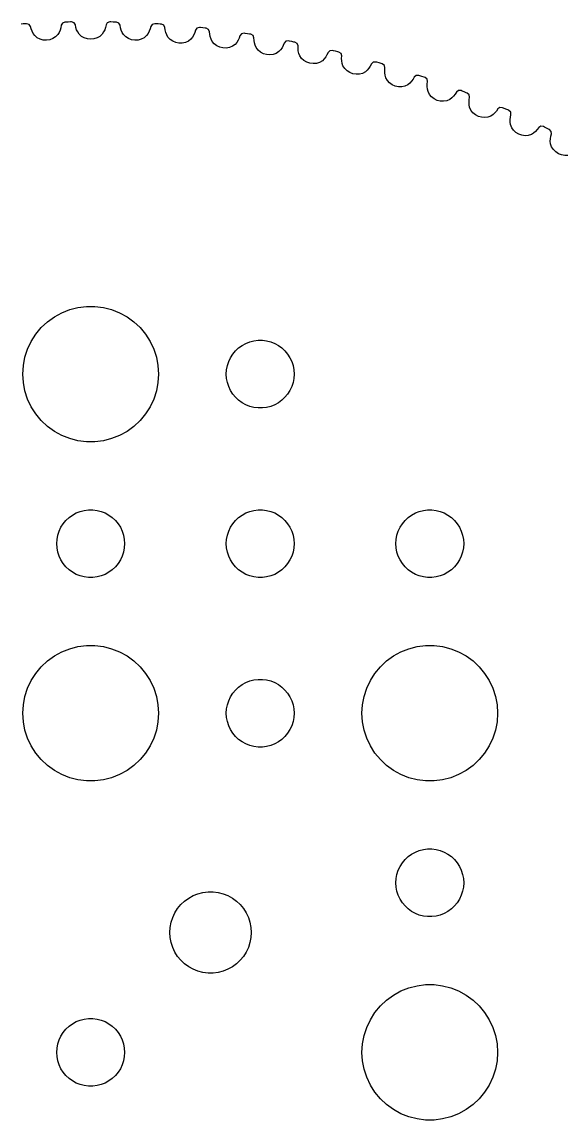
# Model space of a CAD drawing. Header units: metres. Extents: x -45.6 to 45.6, y -45.6 to 45.6.
# Drawn here: x -3.04 to 20.98, y -2.99 to 45.57 of the extents above; entities that cross this region are included whole.
import ezdxf

# ---------------------------------------------------------------- set-up
doc = ezdxf.new("R2010")
doc.units = ezdxf.units.M

msp = doc.modelspace()

# ---------------------------------------------------------------- linework, layer by layer
for p, q in [((-2.98123, 45.485), (-3.08046, 45.4784)), ((-2.882, 45.4914), (-2.98123, 45.485)), ((-2.83424, 45.4944), (-2.882, 45.4914)), ((-2.72021, 45.4621), (-2.83424, 45.4944)), ((-2.65999, 45.3714), (-2.72021, 45.4621)), ((-2.63292, 45.2646), (-2.65999, 45.3714)), ((-2.59277, 45.1616), (-2.63292, 45.2646)), ((-1.35301, 45.2157), (-1.39676, 45.113)), ((-1.32211, 45.3218), (-1.35301, 45.2157)), ((-1.3045, 45.4306), (-1.32211, 45.3218)), ((-1.25227, 45.5262), (-1.3045, 45.4306)), ((-1.14163, 45.5683), (-1.25227, 45.5262)), ((-1.0938, 45.5695), (-1.14163, 45.5683)), ((-0.99437, 45.5718), (-1.0938, 45.5695)), ((-0.894943, 45.5738), (-0.99437, 45.5718)), ((-0.847107, 45.5747), (-0.894943, 45.5738)), ((-0.734589, 45.5375), (-0.847107, 45.5747)), ((-0.678375, 45.4442), (-0.734589, 45.5375)), ((-0.655991, 45.3363), (-0.678375, 45.4442)), ((-0.620392, 45.2317), (-0.655991, 45.3363)), ((-0.572189, 45.131), (-0.620392, 45.2317)), ((0.620544, 45.2317), (0.572357, 45.131)), ((0.656052, 45.3363), (0.620544, 45.2317)), ((0.678375, 45.4442), (0.656052, 45.3363)), ((0.734741, 45.5375), (0.678375, 45.4442)), ((0.847107, 45.5747), (0.734741, 45.5375)), ((0.894943, 45.5738), (0.847107, 45.5747)), ((0.99437, 45.5718), (0.894943, 45.5738)), ((1.0938, 45.5695), (0.99437, 45.5718)), ((1.14163, 45.5683), (1.0938, 45.5695)), ((1.25241, 45.5262), (1.14163, 45.5683)), ((1.3045, 45.4306), (1.25241, 45.5262)), ((1.32216, 45.3218), (1.3045, 45.4306)), ((1.35316, 45.2157), (1.32216, 45.3218)), ((1.39693, 45.113), (1.35316, 45.2157)), ((2.63297, 45.2646), (2.59293, 45.1616)), ((2.65999, 45.3714), (2.63297, 45.2646)), ((2.72035, 45.4621), (2.65999, 45.3714)), ((2.83424, 45.4944), (2.72035, 45.4621)), ((2.882, 45.4914), (2.83424, 45.4944)), ((2.98123, 45.485), (2.882, 45.4914)), ((3.08046, 45.4784), (2.98123, 45.485)), ((3.1282, 45.4751), (3.08046, 45.4784)), ((3.23705, 45.4283), (3.1282, 45.4751)), ((3.28491, 45.3304), (3.23705, 45.4283)), ((3.29781, 45.221), (3.28491, 45.3304)), ((3.32416, 45.1136), (3.29781, 45.221)), ((4.63652, 45.2122), (4.60487, 45.1066)), ((4.70079, 45.3002), (4.63652, 45.2122)), ((4.81598, 45.3275), (4.70079, 45.3002)), ((4.86357, 45.3224), (4.81598, 45.3275)), ((4.96243, 45.3117), (4.86357, 45.3224)), ((5.06128, 45.3008), (4.96243, 45.3117)), ((5.10883, 45.2954), (5.06128, 45.3008)), ((5.21552, 45.2438), (5.10883, 45.2954)), ((5.25906, 45.144), (5.21552, 45.2438)), ((-2.54022, 45.0631), (-2.59277, 45.1616)), ((-2.47591, 44.9698), (-2.54022, 45.0631)), ((-2.36594, 44.8773), (-2.47591, 44.9698)), ((-2.23846, 44.8125), (-2.36594, 44.8773)), ((-2.09938, 44.7758), (-2.23846, 44.8125)), ((-1.95459, 44.7676), (-2.09938, 44.7758)), ((-1.81107, 44.7883), (-1.95459, 44.7676)), ((-1.6757, 44.8371), (-1.81107, 44.7883)), ((-1.55437, 44.9128), (-1.6757, 44.8371)), ((-1.45288, 45.0145), (-1.55437, 44.9128)), ((-1.39676, 45.113), (-1.45288, 45.0145)), ((-0.511993, 45.035), (-0.572189, 45.131)), ((-0.406158, 44.9378), (-0.511993, 45.035)), ((-0.281647, 44.8675), (-0.406158, 44.9378)), ((-0.144287, 44.8247), (-0.281647, 44.8675)), ((0, 44.8103), (-0.144287, 44.8247)), ((0.144287, 44.8247), (0, 44.8103)), ((0.281647, 44.8675), (0.144287, 44.8247)), ((0.406158, 44.9378), (0.281647, 44.8675)), ((0.511993, 45.035), (0.406158, 44.9378)), ((0.572357, 45.131), (0.511993, 45.035)), ((1.45288, 45.0145), (1.39693, 45.113)), ((1.55437, 44.9128), (1.45288, 45.0145)), ((1.6757, 44.8371), (1.55437, 44.9128)), ((1.81107, 44.7883), (1.6757, 44.8371)), ((1.95459, 44.7676), (1.81107, 44.7883)), ((2.09938, 44.7758), (1.95459, 44.7676)), ((2.23846, 44.8125), (2.09938, 44.7758)), ((2.36594, 44.8773), (2.23846, 44.8125)), ((2.47591, 44.9698), (2.36594, 44.8773)), ((2.54041, 45.0631), (2.47591, 44.9698)), ((2.59293, 45.1616), (2.54041, 45.0631)), ((3.3634, 45.0091), (3.32416, 45.1136)), ((3.41499, 44.9082), (3.3634, 45.0091)), ((3.51196, 44.8022), (3.41499, 44.9082)), ((3.62987, 44.7213), (3.51196, 44.8022)), ((3.76299, 44.6667), (3.62987, 44.7213)), ((4.32121, 44.7314), (4.19102, 44.6722)), ((4.4351, 44.819), (4.32121, 44.7314)), ((4.5036, 44.9094), (4.4351, 44.819)), ((4.56038, 45.0055), (4.5036, 44.9094)), ((4.60487, 45.1066), (4.56038, 45.0055)), ((5.26718, 45.0341), (5.25906, 45.144)), ((5.28882, 44.9257), (5.26718, 45.0341)), ((5.32347, 44.8196), (5.28882, 44.9257)), ((5.37062, 44.7166), (5.32347, 44.8196)), ((5.46286, 44.6064), (5.37062, 44.7166)), ((6.51915, 44.7637), (6.45824, 44.6702)), ((6.56801, 44.8628), (6.51915, 44.7637)), ((6.60425, 44.9669), (6.56801, 44.8628)), ((6.67229, 45.052), (6.60425, 44.9669)), ((6.78856, 45.0742), (6.67229, 45.052)), ((6.83588, 45.0671), (6.78856, 45.0742)), ((6.93417, 45.0521), (6.83588, 45.0671)), ((7.03244, 45.0369), (6.93417, 45.0521)), ((7.07971, 45.0294), (7.03244, 45.0369)), ((7.18407, 44.9733), (7.07971, 45.0294)), ((7.22322, 44.8716), (7.18407, 44.9733)), ((7.22653, 44.7615), (7.22322, 44.8716)), ((7.24342, 44.6522), (7.22653, 44.7615)), ((8.63109, 44.7181), (8.55939, 44.636)), ((8.7482, 44.7352), (8.63109, 44.7181)), ((8.79517, 44.7261), (8.7482, 44.7352)), ((8.89272, 44.7068), (8.79517, 44.7261)), ((8.99023, 44.6873), (8.89272, 44.7068)), ((9.03714, 44.6778), (8.99023, 44.6873)), ((3.90547, 44.6398), (3.76299, 44.6667)), ((4.05048, 44.6416), (3.90547, 44.6398)), ((4.19102, 44.6722), (4.05048, 44.6416)), ((5.57713, 44.5204), (5.46286, 44.6064)), ((5.70773, 44.4601), (5.57713, 44.5204)), ((5.84891, 44.4269), (5.70773, 44.4601)), ((5.99385, 44.4224), (5.84891, 44.4269)), ((6.13562, 44.4469), (5.99385, 44.4224)), ((6.26825, 44.5004), (6.13562, 44.4469)), ((6.38586, 44.5829), (6.26825, 44.5004)), ((6.45824, 44.6702), (6.38586, 44.5829)), ((7.27341, 44.5447), (7.24342, 44.6522)), ((7.31601, 44.4397), (7.27341, 44.5447)), ((7.40337, 44.3257), (7.31601, 44.4397)), ((7.51378, 44.2347), (7.40337, 44.3257)), ((7.64162, 44.1688), (7.51378, 44.2347)), ((8.32446, 44.2619), (8.20337, 44.1846)), ((8.40057, 44.346), (8.32446, 44.2619)), ((8.46552, 44.4368), (8.40057, 44.346)), ((8.51865, 44.5336), (8.46552, 44.4368)), ((8.55939, 44.636), (8.51865, 44.5336)), ((9.13893, 44.6171), (9.03714, 44.6778)), ((9.17361, 44.5138), (9.13893, 44.6171)), ((9.17212, 44.4037), (9.17361, 44.5138)), ((9.18423, 44.2938), (9.17212, 44.4037)), ((9.2095, 44.1851), (9.18423, 44.2938)), ((10.4982, 44.2202), (10.4531, 44.1197)), ((10.5734, 44.2991), (10.4982, 44.2202)), ((10.6912, 44.3111), (10.5734, 44.2991)), ((10.7377, 44.2999), (10.6912, 44.3111)), ((10.8343, 44.2763), (10.7377, 44.2999)), ((10.9309, 44.2526), (10.8343, 44.2763)), ((10.9774, 44.241), (10.9309, 44.2526)), ((11.0764, 44.176), (10.9774, 44.241)), ((7.78122, 44.1295), (7.64162, 44.1688)), ((7.92583, 44.1187), (7.78122, 44.1295)), ((8.06853, 44.1369), (7.92583, 44.1187)), ((8.20337, 44.1846), (8.06853, 44.1369)), ((9.24748, 44.0783), (9.2095, 44.1851)), ((9.32977, 43.9605), (9.24748, 44.0783)), ((9.43611, 43.8649), (9.32977, 43.9605)), ((9.56096, 43.7934), (9.43611, 43.8649)), ((9.69872, 43.7481), (9.56096, 43.7934)), ((9.84271, 43.731), (9.69872, 43.7481)), ((9.98607, 43.743), (9.84271, 43.731)), ((10.1229, 43.7847), (9.98607, 43.743)), ((10.2472, 43.8567), (10.1229, 43.7847)), ((10.3269, 43.9373), (10.2472, 43.8567)), ((10.3958, 44.0252), (10.3269, 43.9373)), ((10.4531, 44.1197), (10.3958, 44.0252)), ((11.1066, 44.0713), (11.0764, 44.176)), ((11.1003, 43.9613), (11.1066, 44.0713)), ((11.1076, 43.851), (11.1003, 43.9613)), ((11.1281, 43.7413), (11.1076, 43.851)), ((11.1613, 43.633), (11.1281, 43.7413)), ((12.4171, 43.7202), (12.3676, 43.6217)), ((12.4957, 43.7957), (12.4171, 43.7202)), ((12.6138, 43.8026), (12.4957, 43.7957)), ((12.6598, 43.7893), (12.6138, 43.8026)), ((12.7553, 43.7616), (12.6598, 43.7893)), ((12.8508, 43.7337), (12.7553, 43.7616)), ((12.8967, 43.7201), (12.8508, 43.7337)), ((12.9928, 43.6508), (12.8967, 43.7201)), ((11.2384, 43.5117), (11.1613, 43.633)), ((11.3405, 43.4115), (11.2384, 43.5117)), ((11.4621, 43.3347), (11.3405, 43.4115)), ((11.5977, 43.2834), (11.4621, 43.3347)), ((11.7409, 43.26), (11.5977, 43.2834)), ((11.8846, 43.2657), (11.7409, 43.26)), ((12.0231, 43.3015), (11.8846, 43.2657)), ((12.1505, 43.368), (12.0231, 43.3015)), ((12.2336, 43.4451), (12.1505, 43.368)), ((12.3062, 43.5298), (12.2336, 43.4451)), ((12.3676, 43.6217), (12.3062, 43.5298)), ((13.0183, 43.5449), (12.9928, 43.6508)), ((13.0072, 43.4353), (13.0183, 43.5449)), ((13.0097, 43.3248), (13.0072, 43.4353)), ((13.0254, 43.2142), (13.0097, 43.3248)), ((13.054, 43.1046), (13.0254, 43.2142)), ((13.1257, 42.9801), (13.054, 43.1046)), ((13.2233, 42.8756), (13.1257, 42.9801)), ((13.3414, 42.7935), (13.2233, 42.8756)), ((13.4747, 42.7363), (13.3414, 42.7935)), ((14.0306, 42.7967), (13.9004, 42.7358)), ((14.117, 42.8701), (14.0306, 42.7967)), ((14.1933, 42.9516), (14.117, 42.8701)), ((14.2586, 43.0407), (14.1933, 42.9516)), ((14.3123, 43.1369), (14.2586, 43.0407)), ((14.3941, 43.209), (14.3123, 43.1369)), ((14.5125, 43.2106), (14.3941, 43.209)), ((14.5578, 43.1954), (14.5125, 43.2106)), ((14.6521, 43.1636), (14.5578, 43.1954)), ((14.7462, 43.1315), (14.6521, 43.1636)), ((14.7914, 43.116), (14.7462, 43.1315)), ((14.8844, 43.0425), (14.7914, 43.116)), ((14.9053, 42.9356), (14.8844, 43.0425)), ((14.8872, 42.7161), (14.8895, 42.8266)), ((14.8895, 42.8266), (14.9053, 42.9356)), ((13.6167, 42.7067), (13.4747, 42.7363)), ((13.7605, 42.7062), (13.6167, 42.7067)), ((13.9004, 42.7358), (13.7605, 42.7062)), ((14.898, 42.605), (14.8872, 42.7161)), ((14.9218, 42.4942), (14.898, 42.605)), ((14.988, 42.3667), (14.9218, 42.4942)), ((15.0809, 42.258), (14.988, 42.3667)), ((15.1954, 42.1708), (15.0809, 42.258)), ((16.0533, 42.2916), (15.9736, 42.2135)), ((16.1224, 42.3778), (16.0533, 42.2916)), ((16.1803, 42.4716), (16.1224, 42.3778)), ((16.2652, 42.54), (16.1803, 42.4716)), ((16.3835, 42.5365), (16.2652, 42.54)), ((16.4281, 42.5193), (16.3835, 42.5365)), ((16.5209, 42.4834), (16.4281, 42.5193)), ((16.6135, 42.4472), (16.5209, 42.4834)), ((16.6581, 42.4297), (16.6135, 42.4472)), ((16.7478, 42.3523), (16.6581, 42.4297)), ((16.764, 42.2446), (16.7478, 42.3523)), ((15.326, 42.1079), (15.1954, 42.1708)), ((15.4665, 42.0721), (15.326, 42.1079)), ((15.6102, 42.0653), (15.4665, 42.0721)), ((15.7513, 42.0888), (15.6102, 42.0653)), ((15.884, 42.1439), (15.7513, 42.0888)), ((15.9736, 42.2135), (15.884, 42.1439)), ((16.7362, 42.026), (16.7434, 42.1364)), ((16.7422, 41.9146), (16.7362, 42.026)), ((16.7611, 41.8028), (16.7422, 41.9146)), ((16.7434, 42.1364), (16.764, 42.2446)), ((16.8217, 41.6726), (16.7611, 41.8028)), ((18.1053, 41.79), (18.0175, 41.7254)), ((18.2233, 41.7814), (18.1053, 41.79)), ((18.2672, 41.7622), (18.2233, 41.7814)), ((16.9098, 41.5599), (16.8217, 41.6726)), ((17.0204, 41.4679), (16.9098, 41.5599)), ((17.1481, 41.3993), (17.0204, 41.4679)), ((17.287, 41.3574), (17.1481, 41.3993)), ((17.4303, 41.3444), (17.287, 41.3574)), ((17.5722, 41.3617), (17.4303, 41.3444)), ((17.7072, 41.411), (17.5722, 41.3617)), ((17.7997, 41.4766), (17.7072, 41.411)), ((17.8827, 41.5511), (17.7997, 41.4766)), ((17.9556, 41.6342), (17.8827, 41.5511)), ((18.0175, 41.7254), (17.9556, 41.6342)), ((18.3582, 41.7223), (18.2672, 41.7622)), ((18.4492, 41.6821), (18.3582, 41.7223)), ((18.493, 41.6627), (18.4492, 41.6821)), ((18.5792, 41.5815), (18.493, 41.6627)), ((18.5535, 41.256), (18.5654, 41.3659)), ((18.5654, 41.3659), (18.5907, 41.4732)), ((18.5907, 41.4732), (18.5792, 41.5815)), ((18.5546, 41.1444), (18.5535, 41.256)), ((18.5686, 41.032), (18.5546, 41.1444)), ((18.6234, 40.8992), (18.5686, 41.032)), ((18.7065, 40.7828), (18.6234, 40.8992)), ((19.7545, 40.8114), (19.6781, 40.7316)), ((19.8204, 40.8997), (19.7545, 40.8114)), ((19.9109, 40.9605), (19.8204, 40.8997)), ((20.0284, 40.9467), (19.9109, 40.9605)), ((20.0714, 40.9257), (20.0284, 40.9467)), ((20.1607, 40.8818), (20.0714, 40.9257)), ((20.2498, 40.8377), (20.1607, 40.8818)), ((20.2927, 40.8164), (20.2498, 40.8377)), ((20.3753, 40.7315), (20.2927, 40.8164)), ((18.813, 40.686), (18.7065, 40.7828)), ((18.9376, 40.6119), (18.813, 40.686)), ((19.0745, 40.564), (18.9376, 40.6119)), ((19.2171, 40.5447), (19.0745, 40.564)), ((19.3597, 40.5558), (19.2171, 40.5447)), ((19.4966, 40.5992), (19.3597, 40.5558)), ((19.5919, 40.6607), (19.4966, 40.5992)), ((19.6781, 40.7316), (19.5919, 40.6607)), ((20.3316, 40.2959), (20.3354, 40.4075)), ((20.3354, 40.4075), (20.3521, 40.5167)), ((20.3521, 40.5167), (20.3821, 40.6228)), ((20.3821, 40.6228), (20.3753, 40.7315)), ((20.3407, 40.183), (20.3316, 40.2959)), ((20.3897, 40.0479), (20.3407, 40.183)), ((20.4677, 39.928), (20.3897, 40.0479)), ((20.5698, 39.8266), (20.4677, 39.928)), ((20.6911, 39.7472), (20.5698, 39.8266)), ((20.8257, 39.6934), (20.6911, 39.7472)), ((20.9673, 39.6679), (20.8257, 39.6934)), ((21.1103, 39.6728), (20.9673, 39.6679)), ((-1.60747, 32.533), (-1.27733, 32.7145)), ((-1.27733, 32.7145), (-0.927048, 32.8532)), ((-0.927048, 32.8532), (-0.562134, 32.9469)), ((-0.562134, 32.9469), (-0.18837, 32.9941)), ((-0.18837, 32.9941), (0.18837, 32.9941)), ((0.18837, 32.9941), (0.562134, 32.9469)), ((0.562134, 32.9469), (0.927048, 32.8532)), ((0.927048, 32.8532), (1.27733, 32.7145)), ((1.27733, 32.7145), (1.60747, 32.533)), ((-2.1869, 32.0536), (-1.91226, 32.3115)), ((-1.91226, 32.3115), (-1.60747, 32.533)), ((1.60747, 32.533), (1.91226, 32.3115)), ((1.91226, 32.3115), (2.1869, 32.0536)), ((-2.62891, 31.4453), (-2.42705, 31.7634)), ((-2.42705, 31.7634), (-2.1869, 32.0536)), ((2.1869, 32.0536), (2.42705, 31.7634)), ((2.42705, 31.7634), (2.62891, 31.4453)), ((-2.90575, 30.7461), (-2.78932, 31.1044)), ((-2.78932, 31.1044), (-2.62891, 31.4453)), ((2.62891, 31.4453), (2.78932, 31.1044)), ((2.78932, 31.1044), (2.90575, 30.7461)), ((6.40654, 31.0268), (6.54385, 31.1558)), ((6.54385, 31.1558), (6.69626, 31.2665)), ((6.69626, 31.2665), (6.86133, 31.3572)), ((6.86133, 31.3572), (7.03647, 31.4266)), ((7.03647, 31.4266), (7.21892, 31.4734)), ((7.21892, 31.4734), (7.40581, 31.497)), ((7.40581, 31.497), (7.59418, 31.497)), ((7.59418, 31.497), (7.78107, 31.4734)), ((7.78107, 31.4734), (7.96352, 31.4266)), ((7.96352, 31.4266), (8.13866, 31.3572)), ((8.13866, 31.3572), (8.30373, 31.2665)), ((8.30373, 31.2665), (8.45613, 31.1558)), ((8.45613, 31.1558), (8.59344, 31.0268)), ((-2.97633, 30.376), (-2.90575, 30.7461)), ((2.90575, 30.7461), (2.97633, 30.376)), ((6.10533, 30.5522), (6.18553, 30.7226)), ((6.18553, 30.7226), (6.28647, 30.8817)), ((6.28647, 30.8817), (6.40654, 31.0268)), ((8.59344, 31.0268), (8.71352, 30.8817)), ((8.71352, 30.8817), (8.81445, 30.7226)), ((8.81445, 30.7226), (8.89465, 30.5522)), ((-3, 30), (-2.97633, 30.376)), ((2.97633, 30.376), (3, 30)), ((6, 30), (6.01183, 30.188)), ((6.01183, 30.188), (6.04712, 30.373)), ((6.04712, 30.373), (6.10533, 30.5522)), ((8.89465, 30.5522), (8.95287, 30.373)), ((8.95287, 30.373), (8.98816, 30.188)), ((8.98816, 30.188), (9, 30)), ((-2.97633, 29.624), (-3, 30)), ((3, 30), (2.97633, 29.624)), ((6.01183, 29.812), (6, 30)), ((6.04712, 29.627), (6.01183, 29.812)), ((6.10533, 29.4478), (6.04712, 29.627)), ((8.95287, 29.627), (8.89465, 29.4478)), ((8.98816, 29.812), (8.95287, 29.627)), ((9, 30), (8.98816, 29.812)), ((-2.90575, 29.2539), (-2.97633, 29.624)), ((-2.78932, 28.8956), (-2.90575, 29.2539)), ((2.90575, 29.2539), (2.78932, 28.8956)), ((2.97633, 29.624), (2.90575, 29.2539)), ((6.18553, 29.2774), (6.10533, 29.4478)), ((6.28647, 29.1183), (6.18553, 29.2774)), ((8.81445, 29.2774), (8.71352, 29.1183)), ((8.89465, 29.4478), (8.81445, 29.2774)), ((-2.62891, 28.5547), (-2.78932, 28.8956)), ((2.78932, 28.8956), (2.62891, 28.5547)), ((6.40654, 28.9732), (6.28647, 29.1183)), ((6.54385, 28.8442), (6.40654, 28.9732)), ((6.69626, 28.7335), (6.54385, 28.8442)), ((6.86133, 28.6427), (6.69626, 28.7335)), ((8.30373, 28.7335), (8.13866, 28.6427)), ((8.45613, 28.8442), (8.30373, 28.7335)), ((8.59344, 28.9732), (8.45613, 28.8442)), ((8.71352, 29.1183), (8.59344, 28.9732)), ((-2.42705, 28.2366), (-2.62891, 28.5547)), ((-2.1869, 27.9464), (-2.42705, 28.2366)), ((2.42705, 28.2366), (2.1869, 27.9464)), ((2.62891, 28.5547), (2.42705, 28.2366)), ((7.03647, 28.5734), (6.86133, 28.6427)), ((7.21892, 28.5266), (7.03647, 28.5734)), ((7.40581, 28.503), (7.21892, 28.5266)), ((7.59418, 28.503), (7.40581, 28.503)), ((7.78107, 28.5266), (7.59418, 28.503)), ((7.96352, 28.5734), (7.78107, 28.5266)), ((8.13866, 28.6427), (7.96352, 28.5734)), ((-1.91226, 27.6884), (-2.1869, 27.9464)), ((-1.60747, 27.467), (-1.91226, 27.6884)), ((1.91226, 27.6884), (1.60747, 27.467)), ((2.1869, 27.9464), (1.91226, 27.6884)), ((-1.27733, 27.2855), (-1.60747, 27.467)), ((-0.927048, 27.1468), (-1.27733, 27.2855)), ((1.27733, 27.2855), (0.927048, 27.1468)), ((1.60747, 27.467), (1.27733, 27.2855)), ((-0.562134, 27.0531), (-0.927048, 27.1468)), ((-0.18837, 27.0059), (-0.562134, 27.0531)), ((0.18837, 27.0059), (-0.18837, 27.0059)), ((0.562134, 27.0531), (0.18837, 27.0059)), ((0.927048, 27.1468), (0.562134, 27.0531)), ((-0.803726, 23.7665), (-0.638657, 23.8572)), ((-0.638657, 23.8572), (-0.463516, 23.9266)), ((-0.463516, 23.9266), (-0.281067, 23.9734)), ((-0.281067, 23.9734), (-0.094177, 23.997)), ((-0.094177, 23.997), (0.094177, 23.997)), ((0.094177, 23.997), (0.281067, 23.9734)), ((0.281067, 23.9734), (0.463516, 23.9266)), ((0.463516, 23.9266), (0.638657, 23.8572)), ((0.638657, 23.8572), (0.803726, 23.7665)), ((6.69626, 23.7665), (6.86133, 23.8572)), ((6.86133, 23.8572), (7.03647, 23.9266)), ((7.03647, 23.9266), (7.21892, 23.9734)), ((7.21892, 23.9734), (7.40581, 23.997)), ((7.40581, 23.997), (7.59418, 23.997)), ((7.59418, 23.997), (7.78107, 23.9734)), ((7.78107, 23.9734), (7.96352, 23.9266)), ((7.96352, 23.9266), (8.13866, 23.8572)), ((8.13866, 23.8572), (8.30373, 23.7665)), ((14.1963, 23.7665), (14.3613, 23.8572)), ((14.3613, 23.8572), (14.5365, 23.9266)), ((14.5365, 23.9266), (14.7189, 23.9734)), ((14.7189, 23.9734), (14.9058, 23.997)), ((14.9058, 23.997), (15.0942, 23.997)), ((15.0942, 23.997), (15.2811, 23.9734)), ((15.2811, 23.9734), (15.4635, 23.9266)), ((15.4635, 23.9266), (15.6387, 23.8572)), ((15.6387, 23.8572), (15.8037, 23.7665)), ((-1.31445, 23.2226), (-1.21352, 23.3817)), ((-1.21352, 23.3817), (-1.09344, 23.5268)), ((-1.09344, 23.5268), (-0.956131, 23.6558)), ((-0.956131, 23.6558), (-0.803726, 23.7665)), ((0.803726, 23.7665), (0.956131, 23.6558)), ((0.956131, 23.6558), (1.09344, 23.5268)), ((1.09344, 23.5268), (1.21352, 23.3817)), ((1.21352, 23.3817), (1.31445, 23.2226)), ((6.18553, 23.2226), (6.28647, 23.3817)), ((6.28647, 23.3817), (6.40654, 23.5268)), ((6.40654, 23.5268), (6.54385, 23.6558)), ((6.54385, 23.6558), (6.69626, 23.7665)), ((8.30373, 23.7665), (8.45613, 23.6558)), ((8.45613, 23.6558), (8.59344, 23.5268)), ((8.59344, 23.5268), (8.71352, 23.3817)), ((8.71352, 23.3817), (8.81445, 23.2226)), ((13.6855, 23.2226), (13.7865, 23.3817)), ((13.7865, 23.3817), (13.9065, 23.5268)), ((13.9065, 23.5268), (14.0439, 23.6558)), ((14.0439, 23.6558), (14.1963, 23.7665)), ((15.8037, 23.7665), (15.9561, 23.6558)), ((15.9561, 23.6558), (16.0934, 23.5268)), ((16.0934, 23.5268), (16.2135, 23.3817)), ((16.2135, 23.3817), (16.3145, 23.2226)), ((-1.48816, 22.688), (-1.45287, 22.873)), ((-1.45287, 22.873), (-1.39465, 23.0522)), ((-1.39465, 23.0522), (-1.31445, 23.2226)), ((1.31445, 23.2226), (1.39465, 23.0522)), ((1.39465, 23.0522), (1.45287, 22.873)), ((1.45287, 22.873), (1.48816, 22.688)), ((6.01183, 22.688), (6.04712, 22.873)), ((6.04712, 22.873), (6.10533, 23.0522)), ((6.10533, 23.0522), (6.18553, 23.2226)), ((8.81445, 23.2226), (8.89465, 23.0522)), ((8.89465, 23.0522), (8.95287, 22.873)), ((8.95287, 22.873), (8.98816, 22.688)), ((13.5118, 22.688), (13.5471, 22.873)), ((13.5471, 22.873), (13.6053, 23.0522)), ((13.6053, 23.0522), (13.6855, 23.2226)), ((16.3145, 23.2226), (16.3947, 23.0522)), ((16.3947, 23.0522), (16.4529, 22.873)), ((16.4529, 22.873), (16.4882, 22.688)), ((-1.5, 22.5), (-1.48816, 22.688)), ((-1.48816, 22.312), (-1.5, 22.5)), ((1.48816, 22.688), (1.5, 22.5)), ((1.5, 22.5), (1.48816, 22.312)), ((6, 22.5), (6.01183, 22.688)), ((6.01183, 22.312), (6, 22.5)), ((8.98816, 22.688), (9, 22.5)), ((9, 22.5), (8.98816, 22.312)), ((13.5, 22.5), (13.5118, 22.688)), ((13.5118, 22.312), (13.5, 22.5)), ((16.4882, 22.688), (16.5, 22.5)), ((16.5, 22.5), (16.4882, 22.312)), ((-1.45287, 22.127), (-1.48816, 22.312)), ((-1.39465, 21.9478), (-1.45287, 22.127)), ((-1.31445, 21.7774), (-1.39465, 21.9478)), ((1.39465, 21.9478), (1.31445, 21.7774)), ((1.45287, 22.127), (1.39465, 21.9478)), ((1.48816, 22.312), (1.45287, 22.127)), ((6.04712, 22.127), (6.01183, 22.312)), ((6.10533, 21.9478), (6.04712, 22.127)), ((6.18553, 21.7774), (6.10533, 21.9478)), ((8.89465, 21.9478), (8.81445, 21.7774)), ((8.95287, 22.127), (8.89465, 21.9478)), ((8.98816, 22.312), (8.95287, 22.127)), ((13.5471, 22.127), (13.5118, 22.312)), ((13.6053, 21.9478), (13.5471, 22.127)), ((13.6855, 21.7774), (13.6053, 21.9478)), ((16.3947, 21.9478), (16.3145, 21.7774)), ((16.4529, 22.127), (16.3947, 21.9478)), ((16.4882, 22.312), (16.4529, 22.127)), ((-1.21352, 21.6183), (-1.31445, 21.7774)), ((-1.09344, 21.4732), (-1.21352, 21.6183)), ((-0.956131, 21.3442), (-1.09344, 21.4732)), ((1.09344, 21.4732), (0.956131, 21.3442)), ((1.21352, 21.6183), (1.09344, 21.4732)), ((1.31445, 21.7774), (1.21352, 21.6183)), ((6.28647, 21.6183), (6.18553, 21.7774)), ((6.40654, 21.4732), (6.28647, 21.6183)), ((6.54385, 21.3442), (6.40654, 21.4732)), ((8.59344, 21.4732), (8.45613, 21.3442)), ((8.71352, 21.6183), (8.59344, 21.4732)), ((8.81445, 21.7774), (8.71352, 21.6183)), ((13.7865, 21.6183), (13.6855, 21.7774)), ((13.9065, 21.4732), (13.7865, 21.6183)), ((14.0439, 21.3442), (13.9065, 21.4732)), ((16.0934, 21.4732), (15.9561, 21.3442)), ((16.2135, 21.6183), (16.0934, 21.4732)), ((16.3145, 21.7774), (16.2135, 21.6183)), ((-0.803726, 21.2335), (-0.956131, 21.3442)), ((-0.638657, 21.1427), (-0.803726, 21.2335)), ((-0.463516, 21.0734), (-0.638657, 21.1427)), ((-0.281067, 21.0266), (-0.463516, 21.0734)), ((-0.094177, 21.003), (-0.281067, 21.0266)), ((0.094177, 21.003), (-0.094177, 21.003)), ((0.281067, 21.0266), (0.094177, 21.003)), ((0.463516, 21.0734), (0.281067, 21.0266)), ((0.638657, 21.1427), (0.463516, 21.0734)), ((0.803726, 21.2335), (0.638657, 21.1427)), ((0.956131, 21.3442), (0.803726, 21.2335)), ((6.69626, 21.2335), (6.54385, 21.3442)), ((6.86133, 21.1427), (6.69626, 21.2335)), ((7.03647, 21.0734), (6.86133, 21.1427)), ((7.21892, 21.0266), (7.03647, 21.0734)), ((7.40581, 21.003), (7.21892, 21.0266)), ((7.59418, 21.003), (7.40581, 21.003)), ((7.78107, 21.0266), (7.59418, 21.003)), ((7.96352, 21.0734), (7.78107, 21.0266)), ((8.13866, 21.1427), (7.96352, 21.0734)), ((8.30373, 21.2335), (8.13866, 21.1427)), ((8.45613, 21.3442), (8.30373, 21.2335)), ((14.1963, 21.2335), (14.0439, 21.3442)), ((14.3613, 21.1427), (14.1963, 21.2335)), ((14.5365, 21.0734), (14.3613, 21.1427)), ((14.7189, 21.0266), (14.5365, 21.0734)), ((14.9058, 21.003), (14.7189, 21.0266)), ((15.0942, 21.003), (14.9058, 21.003)), ((15.2811, 21.0266), (15.0942, 21.003)), ((15.4635, 21.0734), (15.2811, 21.0266)), ((15.6387, 21.1427), (15.4635, 21.0734)), ((15.8037, 21.2335), (15.6387, 21.1427)), ((15.9561, 21.3442), (15.8037, 21.2335)), ((-0.562134, 17.9469), (-0.18837, 17.9941)), ((-0.18837, 17.9941), (0.18837, 17.9941)), ((0.18837, 17.9941), (0.562134, 17.9469)), ((14.4379, 17.9469), (14.8116, 17.9941)), ((14.8116, 17.9941), (15.1884, 17.9941)), ((15.1884, 17.9941), (15.5621, 17.9469)), ((-1.91226, 17.3115), (-1.60747, 17.533)), ((-1.60747, 17.533), (-1.27733, 17.7145)), ((-1.27733, 17.7145), (-0.927048, 17.8532)), ((-0.927048, 17.8532), (-0.562134, 17.9469)), ((0.562134, 17.9469), (0.927048, 17.8532)), ((0.927048, 17.8532), (1.27733, 17.7145)), ((1.27733, 17.7145), (1.60747, 17.533)), ((1.60747, 17.533), (1.91226, 17.3115)), ((13.0877, 17.3115), (13.3925, 17.533)), ((13.3925, 17.533), (13.7227, 17.7145)), ((13.7227, 17.7145), (14.0729, 17.8532)), ((14.0729, 17.8532), (14.4379, 17.9469)), ((15.5621, 17.9469), (15.927, 17.8532)), ((15.927, 17.8532), (16.2773, 17.7145)), ((16.2773, 17.7145), (16.6075, 17.533)), ((16.6075, 17.533), (16.9123, 17.3115)), ((-2.42705, 16.7634), (-2.1869, 17.0536)), ((-2.1869, 17.0536), (-1.91226, 17.3115)), ((1.91226, 17.3115), (2.1869, 17.0536)), ((2.1869, 17.0536), (2.42705, 16.7634)), ((12.5729, 16.7634), (12.8131, 17.0536)), ((12.8131, 17.0536), (13.0877, 17.3115)), ((16.9123, 17.3115), (17.1869, 17.0536)), ((17.1869, 17.0536), (17.427, 16.7634)), ((-2.62891, 16.4453), (-2.42705, 16.7634)), ((2.42705, 16.7634), (2.62891, 16.4453)), ((12.3711, 16.4453), (12.5729, 16.7634)), ((17.427, 16.7634), (17.6289, 16.4453)), ((-2.90575, 15.7461), (-2.78932, 16.1044)), ((-2.78932, 16.1044), (-2.62891, 16.4453)), ((2.62891, 16.4453), (2.78932, 16.1044)), ((2.78932, 16.1044), (2.90575, 15.7461)), ((6.40654, 16.0268), (6.54385, 16.1558)), ((6.54385, 16.1558), (6.69626, 16.2665)), ((6.69626, 16.2665), (6.86133, 16.3572)), ((6.86133, 16.3572), (7.03647, 16.4266)), ((7.03647, 16.4266), (7.21892, 16.4734)), ((7.21892, 16.4734), (7.40581, 16.497)), ((7.40581, 16.497), (7.59418, 16.497)), ((7.59418, 16.497), (7.78107, 16.4734)), ((7.78107, 16.4734), (7.96352, 16.4266)), ((7.96352, 16.4266), (8.13866, 16.3572)), ((8.13866, 16.3572), (8.30373, 16.2665)), ((8.30373, 16.2665), (8.45613, 16.1558)), ((8.45613, 16.1558), (8.59344, 16.0268)), ((12.0942, 15.7461), (12.2107, 16.1044)), ((12.2107, 16.1044), (12.3711, 16.4453)), ((17.6289, 16.4453), (17.7893, 16.1044)), ((17.7893, 16.1044), (17.9057, 15.7461)), ((-2.97633, 15.376), (-2.90575, 15.7461)), ((2.90575, 15.7461), (2.97633, 15.376)), ((6.04712, 15.373), (6.10533, 15.5522)), ((6.10533, 15.5522), (6.18553, 15.7226)), ((6.18553, 15.7226), (6.28647, 15.8817)), ((6.28647, 15.8817), (6.40654, 16.0268)), ((8.59344, 16.0268), (8.71352, 15.8817)), ((8.71352, 15.8817), (8.81445, 15.7226)), ((8.81445, 15.7226), (8.89465, 15.5522)), ((8.89465, 15.5522), (8.95287, 15.373)), ((12.0237, 15.376), (12.0942, 15.7461)), ((17.9057, 15.7461), (17.9763, 15.376)), ((-3, 15), (-2.97633, 15.376)), ((2.97633, 15.376), (3, 15)), ((6, 15), (6.01183, 15.188)), ((6.01183, 15.188), (6.04712, 15.373)), ((8.95287, 15.373), (8.98816, 15.188)), ((8.98816, 15.188), (9, 15)), ((12, 15), (12.0237, 15.376)), ((17.9763, 15.376), (18, 15)), ((-2.97633, 14.624), (-3, 15)), ((-2.90575, 14.2539), (-2.97633, 14.624)), ((2.97633, 14.624), (2.90575, 14.2539)), ((3, 15), (2.97633, 14.624)), ((6.01183, 14.812), (6, 15)), ((6.04712, 14.627), (6.01183, 14.812)), ((6.10533, 14.4478), (6.04712, 14.627)), ((8.95287, 14.627), (8.89465, 14.4478)), ((8.98816, 14.812), (8.95287, 14.627)), ((9, 15), (8.98816, 14.812)), ((12.0237, 14.624), (12, 15)), ((12.0942, 14.2539), (12.0237, 14.624)), ((17.9763, 14.624), (17.9057, 14.2539)), ((18, 15), (17.9763, 14.624)), ((-2.78932, 13.8956), (-2.90575, 14.2539)), ((2.90575, 14.2539), (2.78932, 13.8956)), ((6.18553, 14.2774), (6.10533, 14.4478)), ((6.28647, 14.1183), (6.18553, 14.2774)), ((6.40654, 13.9732), (6.28647, 14.1183)), ((8.71352, 14.1183), (8.59344, 13.9732)), ((8.81445, 14.2774), (8.71352, 14.1183)), ((8.89465, 14.4478), (8.81445, 14.2774)), ((12.2107, 13.8956), (12.0942, 14.2539)), ((17.9057, 14.2539), (17.7893, 13.8956)), ((-2.62891, 13.5547), (-2.78932, 13.8956)), ((2.78932, 13.8956), (2.62891, 13.5547)), ((6.54385, 13.8442), (6.40654, 13.9732)), ((6.69626, 13.7335), (6.54385, 13.8442)), ((6.86133, 13.6427), (6.69626, 13.7335)), ((7.03647, 13.5734), (6.86133, 13.6427)), ((8.13866, 13.6427), (7.96352, 13.5734)), ((8.30373, 13.7335), (8.13866, 13.6427)), ((8.45613, 13.8442), (8.30373, 13.7335)), ((8.59344, 13.9732), (8.45613, 13.8442)), ((12.3711, 13.5547), (12.2107, 13.8956)), ((17.7893, 13.8956), (17.6289, 13.5547)), ((-2.42705, 13.2366), (-2.62891, 13.5547)), ((-2.1869, 12.9464), (-2.42705, 13.2366)), ((2.42705, 13.2366), (2.1869, 12.9464)), ((2.62891, 13.5547), (2.42705, 13.2366)), ((7.21892, 13.5266), (7.03647, 13.5734)), ((7.40581, 13.5029), (7.21892, 13.5266)), ((7.59418, 13.5029), (7.40581, 13.5029)), ((7.78107, 13.5266), (7.59418, 13.5029)), ((7.96352, 13.5734), (7.78107, 13.5266)), ((12.5729, 13.2366), (12.3711, 13.5547)), ((12.8131, 12.9464), (12.5729, 13.2366)), ((17.427, 13.2366), (17.1869, 12.9464)), ((17.6289, 13.5547), (17.427, 13.2366)), ((-1.91226, 12.6884), (-2.1869, 12.9464)), ((-1.60747, 12.467), (-1.91226, 12.6884)), ((1.91226, 12.6884), (1.60747, 12.467)), ((2.1869, 12.9464), (1.91226, 12.6884)), ((13.0877, 12.6884), (12.8131, 12.9464)), ((13.3925, 12.467), (13.0877, 12.6884)), ((16.9123, 12.6884), (16.6075, 12.467)), ((17.1869, 12.9464), (16.9123, 12.6884)), ((-1.27733, 12.2855), (-1.60747, 12.467)), ((-0.927048, 12.1468), (-1.27733, 12.2855)), ((-0.562134, 12.0531), (-0.927048, 12.1468)), ((0.927048, 12.1468), (0.562134, 12.0531)), ((1.27733, 12.2855), (0.927048, 12.1468)), ((1.60747, 12.467), (1.27733, 12.2855)), ((13.7227, 12.2855), (13.3925, 12.467)), ((14.0729, 12.1468), (13.7227, 12.2855)), ((14.4379, 12.0531), (14.0729, 12.1468)), ((15.927, 12.1468), (15.5621, 12.0531)), ((16.2773, 12.2855), (15.927, 12.1468)), ((16.6075, 12.467), (16.2773, 12.2855)), ((-0.18837, 12.0059), (-0.562134, 12.0531)), ((0.18837, 12.0059), (-0.18837, 12.0059)), ((0.562134, 12.0531), (0.18837, 12.0059)), ((14.8116, 12.0059), (14.4379, 12.0531)), ((15.1884, 12.0059), (14.8116, 12.0059)), ((15.5621, 12.0531), (15.1884, 12.0059)), ((14.0439, 8.65576), (14.1963, 8.76648)), ((14.1963, 8.76648), (14.3613, 8.85724)), ((14.3613, 8.85724), (14.5365, 8.92657)), ((14.5365, 8.92657), (14.7189, 8.97342)), ((14.7189, 8.97342), (14.9058, 8.99704)), ((14.9058, 8.99704), (15.0942, 8.99704)), ((15.0942, 8.99704), (15.2811, 8.97342)), ((15.2811, 8.97342), (15.4635, 8.92657)), ((15.4635, 8.92657), (15.6387, 8.85724)), ((15.6387, 8.85724), (15.8037, 8.76648)), ((15.8037, 8.76648), (15.9561, 8.65576)), ((13.6855, 8.22263), (13.7865, 8.38167)), ((13.7865, 8.38167), (13.9065, 8.52681)), ((13.9065, 8.52681), (14.0439, 8.65576)), ((15.9561, 8.65576), (16.0934, 8.52681)), ((16.0934, 8.52681), (16.2135, 8.38167)), ((16.2135, 8.38167), (16.3145, 8.22263)), ((13.5118, 7.68799), (13.5471, 7.87303)), ((13.5471, 7.87303), (13.6053, 8.05219)), ((13.6053, 8.05219), (13.6855, 8.22263)), ((16.3145, 8.22263), (16.3947, 8.05219)), ((16.3947, 8.05219), (16.4529, 7.87303)), ((16.4529, 7.87303), (16.4882, 7.68799)), ((13.5, 7.5), (13.5118, 7.68799)), ((13.5118, 7.312), (13.5, 7.5)), ((13.5471, 7.12695), (13.5118, 7.312)), ((16.4882, 7.312), (16.4529, 7.12695)), ((16.4882, 7.68799), (16.5, 7.5)), ((16.5, 7.5), (16.4882, 7.312)), ((4.15562, 6.68991), (4.3385, 6.82278)), ((4.3385, 6.82278), (4.53659, 6.93169)), ((4.53659, 6.93169), (4.74677, 7.01489)), ((4.74677, 7.01489), (4.96571, 7.07111)), ((4.96571, 7.07111), (5.18997, 7.09944)), ((5.18997, 7.09944), (5.41602, 7.09944)), ((5.41602, 7.09944), (5.64027, 7.07111)), ((5.64027, 7.07111), (5.85922, 7.01489)), ((5.85922, 7.01489), (6.0694, 6.93169)), ((6.0694, 6.93169), (6.26749, 6.82278)), ((6.26749, 6.82278), (6.45035, 6.68991)), ((13.6053, 6.9478), (13.5471, 7.12695)), ((13.6855, 6.77736), (13.6053, 6.9478)), ((16.3947, 6.9478), (16.3145, 6.77736)), ((16.4529, 7.12695), (16.3947, 6.9478)), ((3.72565, 6.17015), (3.84676, 6.36101)), ((3.84676, 6.36101), (3.99084, 6.53517)), ((3.99084, 6.53517), (4.15562, 6.68991)), ((6.45035, 6.68991), (6.61514, 6.53517)), ((6.61514, 6.53517), (6.75922, 6.36101)), ((6.75922, 6.36101), (6.88034, 6.17015)), ((13.7865, 6.61832), (13.6855, 6.77736)), ((13.9065, 6.47318), (13.7865, 6.61832)), ((14.0439, 6.34422), (13.9065, 6.47318)), ((14.1963, 6.23351), (14.0439, 6.34422)), ((15.9561, 6.34422), (15.8037, 6.23351)), ((16.0934, 6.47318), (15.9561, 6.34422)), ((16.2135, 6.61832), (16.0934, 6.47318)), ((16.3145, 6.77736), (16.2135, 6.61832)), ((3.55954, 5.75064), (3.62939, 5.96562)), ((3.62939, 5.96562), (3.72565, 6.17015)), ((6.88034, 6.17015), (6.97659, 5.96562)), ((6.97659, 5.96562), (7.04645, 5.75064)), ((14.3613, 6.14275), (14.1963, 6.23351)), ((14.5365, 6.07341), (14.3613, 6.14275)), ((14.7189, 6.02657), (14.5365, 6.07341)), ((14.9058, 6.00294), (14.7189, 6.02657)), ((15.0942, 6.00294), (14.9058, 6.00294)), ((15.2811, 6.02657), (15.0942, 6.00294)), ((15.4635, 6.07341), (15.2811, 6.02657)), ((15.6387, 6.14275), (15.4635, 6.07341)), ((15.8037, 6.23351), (15.6387, 6.14275)), ((3.50299, 5.30299), (3.51718, 5.52859)), ((3.51718, 5.52859), (3.55954, 5.75064)), ((7.04645, 5.75064), (7.08879, 5.52859)), ((7.08879, 5.52859), (7.103, 5.30299)), ((3.51718, 5.07739), (3.50299, 5.30299)), ((3.55954, 4.85535), (3.51718, 5.07739)), ((7.08879, 5.07739), (7.04645, 4.85535)), ((7.103, 5.30299), (7.08879, 5.07739)), ((3.62939, 4.64037), (3.55954, 4.85535)), ((3.72565, 4.43584), (3.62939, 4.64037)), ((3.84676, 4.24498), (3.72565, 4.43584)), ((6.88034, 4.43584), (6.75922, 4.24498)), ((6.97659, 4.64037), (6.88034, 4.43584)), ((7.04645, 4.85535), (6.97659, 4.64037)), ((3.99084, 4.0708), (3.84676, 4.24498)), ((4.15562, 3.91606), (3.99084, 4.0708)), ((4.3385, 3.7832), (4.15562, 3.91606)), ((6.45035, 3.91606), (6.26749, 3.7832)), ((6.61514, 4.0708), (6.45035, 3.91606)), ((6.75922, 4.24498), (6.61514, 4.0708)), ((4.53659, 3.6743), (4.3385, 3.7832)), ((4.74677, 3.59109), (4.53659, 3.6743)), ((4.96571, 3.53488), (4.74677, 3.59109)), ((5.18997, 3.50655), (4.96571, 3.53488)), ((5.41602, 3.50655), (5.18997, 3.50655)), ((5.64027, 3.53488), (5.41602, 3.50655)), ((5.85922, 3.59109), (5.64027, 3.53488)), ((6.0694, 3.6743), (5.85922, 3.59109)), ((6.26749, 3.7832), (6.0694, 3.6743)), ((14.0729, 2.85316), (14.4379, 2.94685)), ((14.4379, 2.94685), (14.8116, 2.99408)), ((14.8116, 2.99408), (15.1884, 2.99408)), ((15.1884, 2.99408), (15.5621, 2.94685)), ((15.5621, 2.94685), (15.927, 2.85316)), ((13.0877, 2.31154), (13.3925, 2.53297)), ((13.3925, 2.53297), (13.7227, 2.71448)), ((13.7227, 2.71448), (14.0729, 2.85316)), ((15.927, 2.85316), (16.2773, 2.71448)), ((16.2773, 2.71448), (16.6075, 2.53297)), ((16.6075, 2.53297), (16.9123, 2.31154)), ((12.5729, 1.76335), (12.8131, 2.05363)), ((12.8131, 2.05363), (13.0877, 2.31154)), ((16.9123, 2.31154), (17.1869, 2.05363)), ((17.1869, 2.05363), (17.427, 1.76335)), ((-0.463516, 1.42657), (-0.281067, 1.47342)), ((-0.281067, 1.47342), (-0.094177, 1.49704)), ((-0.094177, 1.49704), (0.094177, 1.49704)), ((0.094177, 1.49704), (0.281067, 1.47342)), ((0.281067, 1.47342), (0.463516, 1.42657)), ((12.3711, 1.44525), (12.5729, 1.76335)), ((17.427, 1.76335), (17.6289, 1.44525)), ((-1.21352, 0.881668), (-1.09344, 1.02681)), ((-1.09344, 1.02681), (-0.956131, 1.15576)), ((-0.956131, 1.15576), (-0.803726, 1.26648)), ((-0.803726, 1.26648), (-0.638657, 1.35724)), ((-0.638657, 1.35724), (-0.463516, 1.42657)), ((0.463516, 1.42657), (0.638657, 1.35724)), ((0.638657, 1.35724), (0.803726, 1.26648)), ((0.803726, 1.26648), (0.956131, 1.15576)), ((0.956131, 1.15576), (1.09344, 1.02681)), ((1.09344, 1.02681), (1.21352, 0.881668)), ((12.0942, 0.746063), (12.2107, 1.10437)), ((12.2107, 1.10437), (12.3711, 1.44525)), ((17.6289, 1.44525), (17.7893, 1.10437)), ((17.7893, 1.10437), (17.9057, 0.746063)), ((-1.45287, 0.373032), (-1.39465, 0.552185)), ((-1.39465, 0.552185), (-1.31445, 0.722626)), ((-1.31445, 0.722626), (-1.21352, 0.881668)), ((1.21352, 0.881668), (1.31445, 0.722626)), ((1.31445, 0.722626), (1.39465, 0.552185)), ((1.39465, 0.552185), (1.45287, 0.373032)), ((12.0237, 0.375992), (12.0942, 0.746063)), ((17.9057, 0.746063), (17.9763, 0.375992)), ((-1.5, 0), (-1.48816, 0.187988)), ((-1.48816, -0.187988), (-1.5, 0)), ((-1.48816, 0.187988), (-1.45287, 0.373032)), ((1.45287, 0.373032), (1.48816, 0.187988)), ((1.48816, 0.187988), (1.5, 0)), ((1.5, 0), (1.48816, -0.187988)), ((12, 0), (12.0237, 0.375992)), ((12.0237, -0.375992), (12, 0)), ((17.9763, 0.375992), (18, 0)), ((18, 0), (17.9763, -0.375992)), ((-1.45287, -0.373032), (-1.48816, -0.187988)), ((-1.39465, -0.552185), (-1.45287, -0.373032)), ((1.45287, -0.373032), (1.39465, -0.552185)), ((1.48816, -0.187988), (1.45287, -0.373032)), ((12.0942, -0.746063), (12.0237, -0.375992)), ((17.9763, -0.375992), (17.9057, -0.746063)), ((-1.31445, -0.722626), (-1.39465, -0.552185)), ((-1.21352, -0.881668), (-1.31445, -0.722626)), ((-1.09344, -1.02681), (-1.21352, -0.881668)), ((1.21352, -0.881668), (1.09344, -1.02681)), ((1.31445, -0.722626), (1.21352, -0.881668)), ((1.39465, -0.552185), (1.31445, -0.722626)), ((12.2107, -1.10437), (12.0942, -0.746063)), ((17.9057, -0.746063), (17.7893, -1.10437)), ((-0.956131, -1.15576), (-1.09344, -1.02681)), ((-0.803726, -1.26648), (-0.956131, -1.15576)), ((-0.638657, -1.35724), (-0.803726, -1.26648)), ((-0.463516, -1.42657), (-0.638657, -1.35724)), ((-0.281067, -1.47342), (-0.463516, -1.42657)), ((0.463516, -1.42657), (0.281067, -1.47342)), ((0.638657, -1.35724), (0.463516, -1.42657)), ((0.803726, -1.26648), (0.638657, -1.35724)), ((0.956131, -1.15576), (0.803726, -1.26648)), ((1.09344, -1.02681), (0.956131, -1.15576)), ((12.3711, -1.44525), (12.2107, -1.10437)), ((12.5729, -1.76335), (12.3711, -1.44525)), ((17.6289, -1.44525), (17.427, -1.76335)), ((17.7893, -1.10437), (17.6289, -1.44525)), ((-0.094177, -1.49704), (-0.281067, -1.47342)), ((0.094177, -1.49704), (-0.094177, -1.49704)), ((0.281067, -1.47342), (0.094177, -1.49704)), ((12.8131, -2.05363), (12.5729, -1.76335)), ((17.427, -1.76335), (17.1869, -2.05363)), ((13.0877, -2.31154), (12.8131, -2.05363)), ((13.3925, -2.53297), (13.0877, -2.31154)), ((16.9123, -2.31154), (16.6075, -2.53297)), ((17.1869, -2.05363), (16.9123, -2.31154)), ((13.7227, -2.71448), (13.3925, -2.53297)), ((14.0729, -2.85316), (13.7227, -2.71448)), ((14.4379, -2.94685), (14.0729, -2.85316)), ((15.927, -2.85316), (15.5621, -2.94685)), ((16.2773, -2.71448), (15.927, -2.85316)), ((16.6075, -2.53297), (16.2773, -2.71448)), ((14.8116, -2.99408), (14.4379, -2.94685)), ((15.1884, -2.99408), (14.8116, -2.99408)), ((15.5621, -2.94685), (15.1884, -2.99408))]:
    msp.add_line(p, q)

doc.saveas('drawing.dxf')
